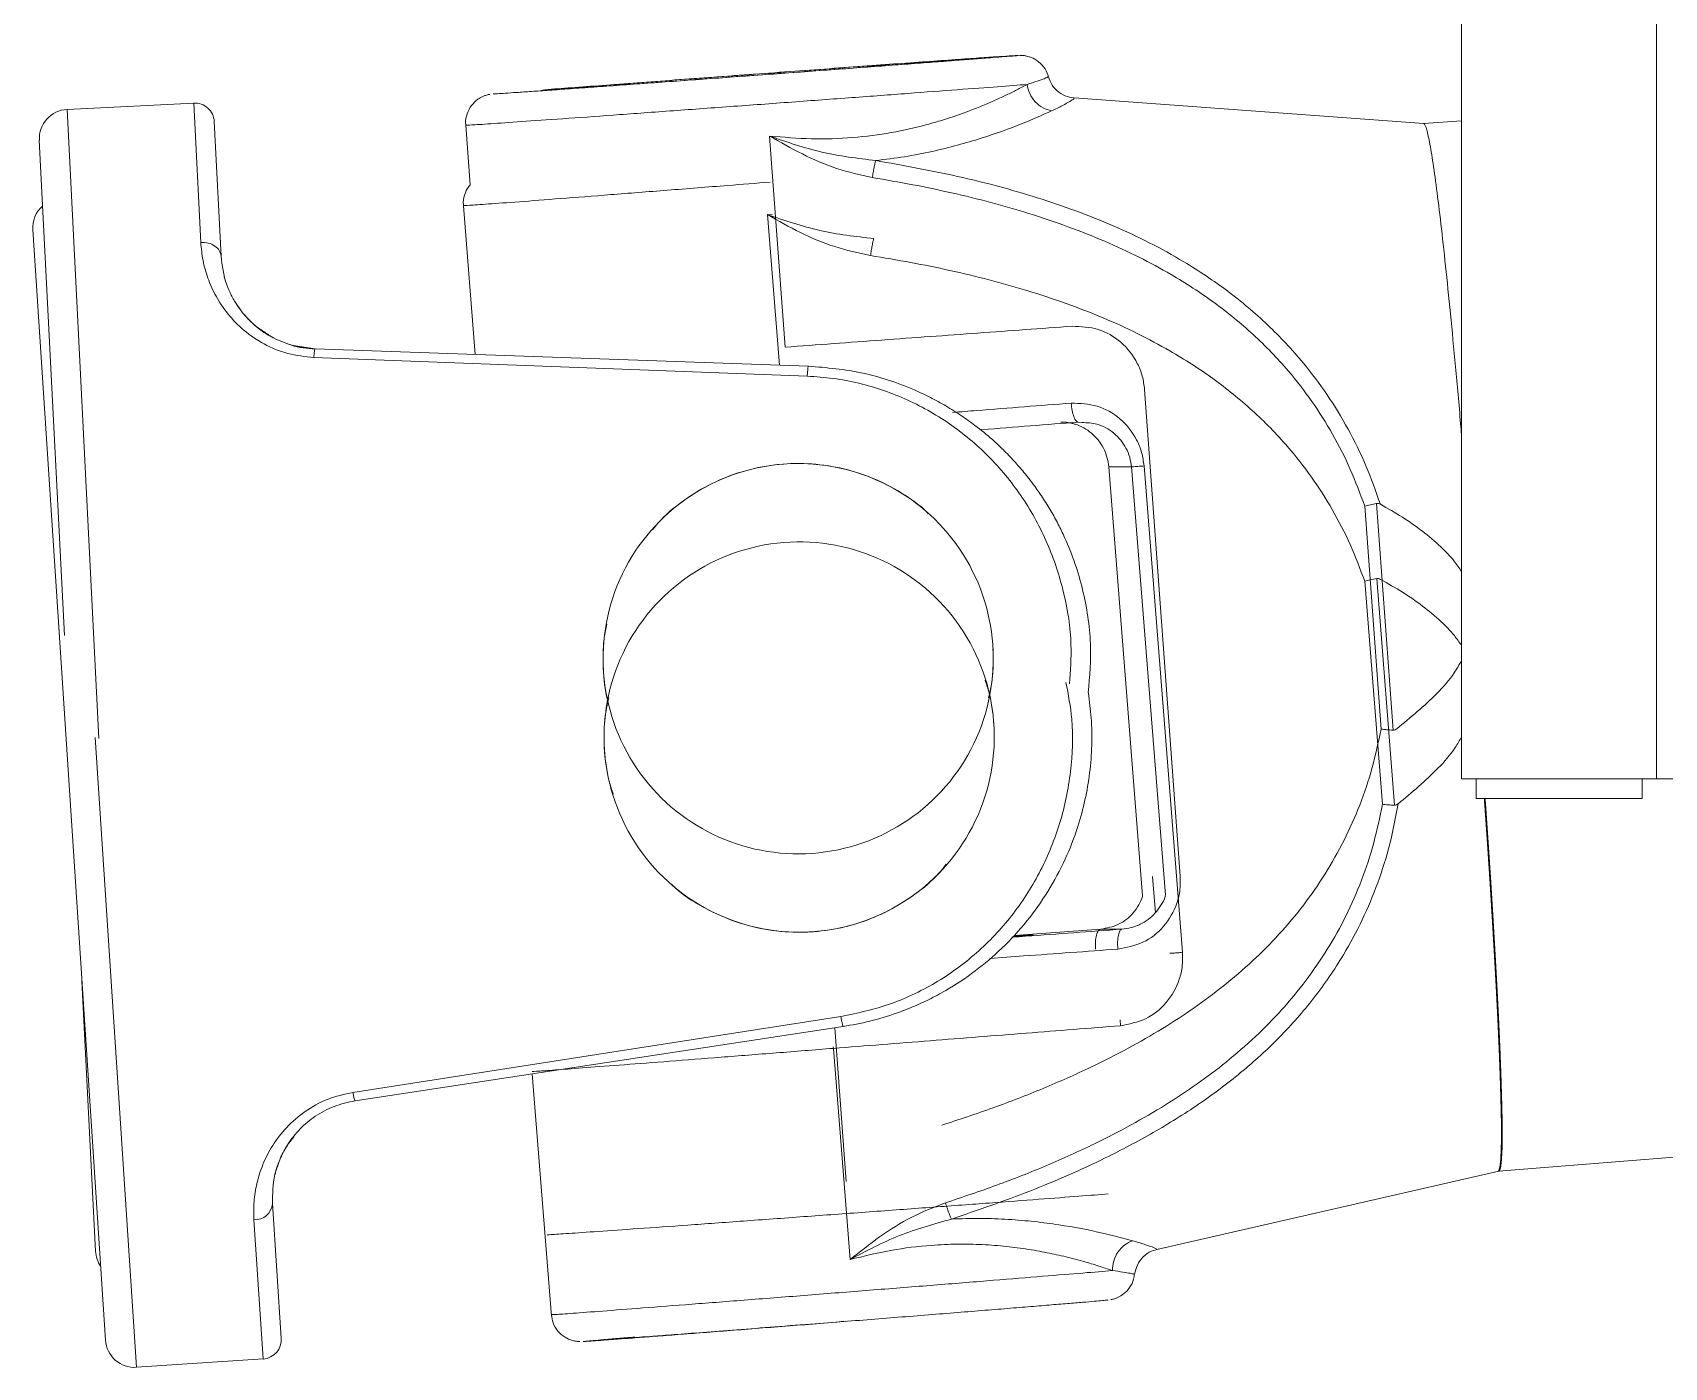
# Model space of a CAD drawing. Header units: millimetres. Extents: x -16985 to -606, y 2122 to 9380.
# Drawn here: x -13560 to -13392.8, y 4699.9 to 4836.7 of the extents above; entities that cross this region are included whole.
import ezdxf

# ---------------------------------------------------------------- set-up
doc = ezdxf.new("R2010")
doc.units = ezdxf.units.MM
doc.linetypes.add('K5LT32768', pattern=[0])
doc.linetypes.add('K5LT_THIN', pattern=[0])

msp = doc.modelspace()

# ---------------------------------------------------------------- linework, layer by layer
at = {"color": 7, "linetype": 'K5LT_THIN', "lineweight": 18}
for p, q in [((-13393.55, 4760.19), (-13393.55, 5557.22)), ((-13413.55, 4868.19), (-13413.55, 4760.19)), ((-13393.55, 4868.19), (-13393.55, 4760.19)), ((-13556.49, 4828.79), (-13543.51, 4829.45)), ((-13543.51, 4829.45), (-13542.79, 4815.17)), ((-13417.42, 4827.35), (-13453.25, 4829.97)), ((-13553.23, 4764.34), (-13556.49, 4828.79)), ((-13541.41, 4827.55), (-13540.71, 4813.75)), ((-13413.55, 4827.63), (-13417.42, 4827.35)), ((-13556.77, 4774.88), (-13559.34, 4825.65)), ((-13515.63, 4827.17), (-13515.19, 4821.07)), ((-13484.49, 4826.07), (-13482.9, 4804.43)), ((-13515.86, 4818.93), (-13514.65, 4803.69)), ((-13552.56, 4702.69), (-13560.02, 4816.45)), ((-13540.38, 4811.65), (-13540.32, 4811.45)), ((-13537.61, 4807.01), (-13538.41, 4807.86)), ((-13533.27, 4804.59), (-13531.07, 4804.26)), ((-13531.07, 4804.26), (-13480.5, 4802.49)), ((-13531.2, 4803.37), (-13480.62, 4801.46)), ((-13446.04, 4800.1), (-13442.38, 4750.23)), ((-13452.85, 4796.75), (-13452.46, 4796.71)), ((-13449.72, 4792.16), (-13447.39, 4792.16)), ((-13449.72, 4792.16), (-13446.24, 4748.21)), ((-13446.1, 4792.26), (-13442.15, 4742.42)), ((-13421.8, 4765.29), (-13423.47, 4788.14)), ((-13422.26, 4788.42), (-13420.56, 4765.19)), ((-13422.25, 4780.72), (-13420.41, 4757.5)), ((-13421.66, 4757.59), (-13423.47, 4780.44)), ((-13549.37, 4699.9), (-13553.6, 4764.45)), ((-13393.55, 4760.19), (-13413.55, 4760.19)), ((-13412.05, 4758.19), (-13412.05, 4760.19)), ((-13395.05, 4758.19), (-13395.05, 4760.19)), ((-13353.55, 4760.19), (-13393.55, 4760.19)), ((-13395.05, 4758.19), (-13412.05, 4758.19)), ((-13450.53, 4744.79), (-13459.41, 4744.13)), ((-13450.53, 4744.79), (-13448.37, 4744.79)), ((-13553.57, 4711.79), (-13554.97, 4739.45)), ((-13477.18, 4735.84), (-13527.19, 4728.07)), ((-13476.94, 4734.82), (-13526.97, 4727.21)), ((-13477.94, 4732.58), (-13476.22, 4710.94)), ((-13508.81, 4729.97), (-13506.85, 4705.12)), ((-13409.75, 4720), (-13379.86, 4722.37)), ((-13444.77, 4711.98), (-13409.74, 4720)), ((-13535.44, 4716.67), (-13534.54, 4702.89)), ((-13537.34, 4715.01), (-13536.4, 4700.75)), ((-13447.1, 4709.43), (-13447.08, 4709.42)), ((-13536.4, 4700.75), (-13549.37, 4699.9))]:
    msp.add_line(p, q, dxfattribs=at)
at = {"color": 8, "linetype": 'K5LT32768', "lineweight": 15, "true_color": 0x808080}
for p, q in [((-13464.01, 4833.96), (-13464.18, 4833.94)), ((-13507.79, 4830.75), (-13507.86, 4830.74)), ((-13484.7, 4818.01), (-13483.48, 4802.6)), ((-13484.17, 4817.98), (-13484.7, 4818.01)), ((-13538.37, 4807.81), (-13538.27, 4807.71)), ((-13443.91, 4748.26), (-13447.39, 4792.16)), ((-13444.93, 4746.47), (-13445.22, 4750.2)), ((-13448.53, 4735.51), (-13448.51, 4734.9)), ((-13477.79, 4734.69), (-13476.64, 4718.95)), ((-13477.95, 4732.72), (-13477.94, 4732.58)), ((-13533.77, 4722.88), (-13533.25, 4723.52)), ((-13535.14, 4719.82), (-13535.17, 4719.66)), ((-13498.57, 4702.94), (-13498.64, 4702.93))]:
    msp.add_line(p, q, dxfattribs=at)
at = {"color": 7, "linetype": 'K5LT_THIN', "const_width": 0.18}
msp.add_lwpolyline([(-13411.18, 4758.19), (-13411.11, 4757.29), (-13410.83, 4753.24), (-13410.57, 4749.32), (-13410.34, 4745.54), (-13410.13, 4741.94), (-13409.94, 4738.53), (-13409.78, 4735.36), (-13409.65, 4732.43), (-13409.55, 4729.77), (-13409.48, 4727.4), (-13409.43, 4725.34), (-13409.42, 4723.6), (-13409.44, 4722.19), (-13409.5, 4721.12), (-13409.58, 4720.41), (-13409.69, 4720.05), (-13409.75, 4720)], dxfattribs=at)
at = {"color": 7, "linetype": 'K5LT_THIN', "lineweight": 18}
for centre, radius, start, end in [((-13458.8, 4831.34), 3, 71.4115, 94.1954), ((-13543.41, 4827.45), 2, 2.9, 92.9185), ((-13556.34, 4825.8), 3, 92.9185, 182.9), ((-13557.02, 4816.65), 3, 131.9658, 183.75), ((-13481.55, 4772.51), 20, 94.1949, 274.1953), ((-13481.55, 4772.51), 20, 274.1949, 94.1953), ((-13481.45, 4764.48), 20, 94.5308, 274.5311), ((-13481.45, 4764.48), 20, 274.5308, 94.5311), ((-13537.24, 4716.82), 1.81, 267.0949, 354.9985), ((-13550.57, 4711.94), 3, 182.9, 214.1018), ((-13549.57, 4702.89), 3, 183.75, 273.7685), ((-13536.53, 4702.74), 2, 273.7685, 3.75)]:
    msp.add_arc(centre, radius, start, end, dxfattribs=at)
for points, knots in [([(-13512.81, 4830.38), (-13512.81, 4830.38), (-13512.81, 4830.38), (-13512.41, 4830.4), (-13511.62, 4830.45), (-13510.45, 4830.53), (-13508.93, 4830.63), (-13507.09, 4830.76), (-13504.94, 4830.91), (-13502.53, 4831.09), (-13499.88, 4831.27), (-13497.03, 4831.48), (-13494.02, 4831.7), (-13490.9, 4831.92), (-13487.71, 4832.16), (-13484.49, 4832.39), (-13481.29, 4832.63), (-13478.16, 4832.86), (-13475.14, 4833.08), (-13472.28, 4833.3), (-13469.6, 4833.5), (-13467.16, 4833.68), (-13464.99, 4833.85), (-13463.11, 4833.99), (-13461.56, 4834.11), (-13460.35, 4834.21), (-13459.52, 4834.27), (-13459.08, 4834.31), (-13459.06, 4834.32), (-13459.06, 4834.32)], [0, 0, 0, 0, 0.017842, 0.056258, 0.094674, 0.13309, 0.171506, 0.209922, 0.248338, 0.286754, 0.32517, 0.363586, 0.402002, 0.440418, 0.478834, 0.51725, 0.555666, 0.594082, 0.632498, 0.670914, 0.709329, 0.747745, 0.786161, 0.824577, 0.862993, 0.901409, 0.939825, 0.978241, 1, 1, 1, 1]), ([(-13455.92, 4832.13), (-13455.92, 4832.18), (-13455.98, 4832.55), (-13456.37, 4833.17), (-13457.04, 4833.84), (-13457.76, 4834.18), (-13458.28, 4834.3), (-13458.57, 4834.33), (-13458.74, 4834.33), (-13458.77, 4834.33), (-13458.79, 4834.33)], [0, 0, 0, 0, 0.037507, 0.264369, 0.491323, 0.694873, 0.81082, 0.865761, 0.930032, 1, 1, 1, 1]), ([(-13507.86, 4830.74), (-13507.73, 4830.75), (-13507.48, 4830.76), (-13506.04, 4830.86), (-13503.88, 4831.01), (-13501.02, 4831.21), (-13497.59, 4831.45), (-13493.71, 4831.73), (-13489.52, 4832.04), (-13485.21, 4832.35), (-13480.91, 4832.67), (-13476.81, 4832.97), (-13473.07, 4833.25), (-13469.81, 4833.5), (-13467.17, 4833.7), (-13465.28, 4833.85), (-13464.17, 4833.94), (-13464.1, 4833.95), (-13464.07, 4833.95)], [0, 0, 0, 0, 0.063415, 0.12683, 0.190245, 0.25366, 0.317074, 0.380489, 0.443904, 0.507319, 0.570734, 0.634149, 0.697564, 0.760979, 0.824394, 0.887808, 0.951223, 1, 1, 1, 1]), ([(-13485.94, 4832.4), (-13486.18, 4832.39), (-13487.85, 4832.27), (-13490.96, 4832.04), (-13495.05, 4831.73), (-13498.8, 4831.45), (-13502.05, 4831.21), (-13504.7, 4831.01), (-13506.59, 4830.86), (-13507.69, 4830.77), (-13507.76, 4830.76), (-13507.79, 4830.75)], [0, 0, 0, 0, 0.021109, 0.147549, 0.27399, 0.40043, 0.526871, 0.653312, 0.779752, 0.906193, 1, 1, 1, 1]), ([(-13464.01, 4833.96), (-13464.13, 4833.95), (-13464.39, 4833.94), (-13465.83, 4833.85), (-13467.99, 4833.7), (-13470.84, 4833.5), (-13474.28, 4833.25), (-13478.16, 4832.97), (-13481.76, 4832.71), (-13484.04, 4832.54), (-13484.88, 4832.48)], [0, 0, 0, 0, 0.131811, 0.263622, 0.395432, 0.527243, 0.659054, 0.790865, 0.922675, 1, 1, 1, 1]), ([(-13458.09, 4831.36), (-13458.35, 4831.22), (-13458.9, 4830.92), (-13459.89, 4830.42), (-13461.03, 4829.89), (-13462.26, 4829.34), (-13463.62, 4828.79), (-13465.11, 4828.23), (-13466.69, 4827.71), (-13468.93, 4827.06), (-13471.95, 4826.37), (-13475.94, 4825.85), (-13480.17, 4825.69), (-13483.05, 4825.95), (-13484.49, 4826.07)], [0, 0, 0, 0, 0.058799, 0.125053, 0.187571, 0.250092, 0.312615, 0.37514, 0.441017, 0.50019, 0.625151, 0.750106, 0.875066, 1, 1, 1, 1]), ([(-13458.09, 4831.36), (-13457.72, 4831.47), (-13456.99, 4831.71), (-13456.04, 4832.05), (-13455.97, 4832.11), (-13455.92, 4832.15)], [0, 0, 0, 0, 0.250205, 0.500398, 1, 1, 1, 1]), ([(-13455.57, 4828.65), (-13455.87, 4828.73), (-13456.49, 4828.9), (-13457.28, 4829.54), (-13457.87, 4830.39), (-13458.02, 4831.04), (-13458.09, 4831.36)], [0, 0, 0, 0, 0.242843, 0.5, 0.757157, 1, 1, 1, 1]), ([(-13453.03, 4829.96), (-13453.34, 4829.99), (-13453.96, 4830.04), (-13454.85, 4830.52), (-13455.55, 4831.24), (-13455.79, 4831.85), (-13455.9, 4832.14)], [0, 0, 0, 0, 0.255536, 0.513602, 0.764559, 1, 1, 1, 1]), ([(-13513.17, 4830.34), (-13513.2, 4830.34), (-13513.25, 4830.33), (-13513.4, 4830.29), (-13513.62, 4830.23), (-13513.96, 4830.1), (-13514.48, 4829.8), (-13515.08, 4829.22), (-13515.52, 4828.37), (-13515.7, 4827.64), (-13515.62, 4827.25), (-13515.61, 4827.17)], [0, 0, 0, 0, 0.036455, 0.082974, 0.128389, 0.197706, 0.328498, 0.524588, 0.736483, 0.94974, 1, 1, 1, 1]), ([(-13455.57, 4828.65), (-13455.17, 4828.84), (-13454.38, 4829.22), (-13453.65, 4829.64), (-13453.23, 4829.91), (-13453.24, 4829.95), (-13453.25, 4829.97)], [0, 0, 0, 0, 0.250044, 0.500051, 0.750059, 1, 1, 1, 1]), ([(-13473.6, 4823.56), (-13472.61, 4823.68), (-13470.61, 4823.92), (-13466.87, 4824.66), (-13462.66, 4825.81), (-13458.43, 4827.36), (-13456.52, 4828.22), (-13455.57, 4828.65)], [0, 0, 0, 0, 0.124553, 0.250229, 0.500156, 0.750091, 1, 1, 1, 1]), ([(-13417.42, 4827.34), (-13417.34, 4827.26), (-13417.19, 4827.1), (-13416.88, 4825.78), (-13416.52, 4823.69), (-13416.12, 4820.79), (-13415.67, 4817.16), (-13415.19, 4812.85), (-13414.69, 4807.93), (-13414.17, 4802.47), (-13413.79, 4798.28), (-13413.58, 4795.85), (-13413.55, 4795.49)], [0, 0, 0, 0, 0.107191, 0.216402, 0.325613, 0.434824, 0.544035, 0.653246, 0.762457, 0.871668, 0.980878, 1, 1, 1, 1]), ([(-13473.95, 4821.82), (-13475.18, 4822.09), (-13477.65, 4822.64), (-13481.17, 4824.17), (-13483.38, 4825.44), (-13484.49, 4826.07)], [0, 0, 0, 0, 0.331111, 0.664091, 1, 1, 1, 1]), ([(-13473.6, 4823.56), (-13475.46, 4823.78), (-13479.17, 4824.23), (-13482.71, 4825.46), (-13484.49, 4826.07)], [0, 0, 0, 0, 0.499973, 1, 1, 1, 1]), ([(-13473.6, 4823.56), (-13473.63, 4823.46), (-13473.68, 4823.26), (-13473.77, 4822.83), (-13473.87, 4822.34), (-13473.92, 4821.99), (-13473.95, 4821.82)], [0, 0, 0, 0, 0.245491, 0.499999, 0.754508, 1, 1, 1, 1]), ([(-13421.87, 4788.34), (-13422.34, 4789.67), (-13423.28, 4792.33), (-13425.13, 4796.07), (-13427.27, 4799.59), (-13429.99, 4803.2), (-13433.36, 4806.8), (-13437.47, 4810.25), (-13442.7, 4813.74), (-13449.18, 4817.01), (-13456.99, 4819.85), (-13465.16, 4822.05), (-13470.79, 4823.05), (-13473.6, 4823.56)], [0, 0, 0, 0, 0.062511, 0.125025, 0.187546, 0.250067, 0.333091, 0.416355, 0.500073, 0.625042, 0.750024, 0.87502, 1, 1, 1, 1]), ([(-13515.19, 4821.03), (-13515.23, 4820.99), (-13515.51, 4820.71), (-13515.76, 4820.03), (-13515.93, 4819.33), (-13515.85, 4818.97), (-13515.84, 4818.93)], [0, 0, 0, 0, 0.086912, 0.515024, 0.945456, 1, 1, 1, 1]), ([(-13473.95, 4821.82), (-13472.57, 4821.58), (-13469.84, 4821.11), (-13465.79, 4820.26), (-13461.82, 4819.29), (-13457.84, 4818.14), (-13453.94, 4816.83), (-13450.15, 4815.33), (-13446.62, 4813.7), (-13442.84, 4811.66), (-13438.87, 4809.09), (-13434.84, 4805.8), (-13431.52, 4802.36), (-13428.85, 4798.92), (-13426.72, 4795.54), (-13424.89, 4791.97), (-13423.94, 4789.41), (-13423.47, 4788.14)], [0, 0, 0, 0, 0.063411, 0.125089, 0.1887, 0.250146, 0.316219, 0.37981, 0.441065, 0.500146, 0.584345, 0.667505, 0.749996, 0.813119, 0.874971, 0.937878, 1, 1, 1, 1]), ([(-13474.14, 4813.82), (-13475.37, 4814.08), (-13477.85, 4814.62), (-13481.37, 4816.13), (-13483.59, 4817.38), (-13484.7, 4818.01)], [0, 0, 0, 0, 0.331111, 0.664091, 1, 1, 1, 1]), ([(-13473.8, 4815.56), (-13475.66, 4815.77), (-13479.37, 4816.2), (-13482.92, 4817.41), (-13484.7, 4818.01)], [0, 0, 0, 0, 0.499973, 1, 1, 1, 1]), ([(-13542.79, 4815.17), (-13542.73, 4814.56), (-13542.62, 4813.36), (-13542.1, 4811.5), (-13541.28, 4809.64), (-13540.06, 4807.8), (-13538.42, 4806.11), (-13536.35, 4804.7), (-13533.91, 4803.66), (-13532.1, 4803.47), (-13531.2, 4803.37)], [0, 0, 0, 0, 0.12901, 0.250093, 0.375157, 0.500232, 0.625226, 0.750204, 0.875144, 1, 1, 1, 1]), ([(-13473.8, 4815.56), (-13473.83, 4815.46), (-13473.88, 4815.27), (-13473.97, 4814.84), (-13474.06, 4814.34), (-13474.11, 4813.99), (-13474.14, 4813.82)], [0, 0, 0, 0, 0.245491, 0.499999, 0.754508, 1, 1, 1, 1]), ([(-13538.41, 4807.85), (-13538.64, 4808.16), (-13539.13, 4808.79), (-13539.69, 4809.79), (-13540.44, 4811.49), (-13540.59, 4812.79), (-13540.71, 4813.75)], [0, 0, 0, 0, 0.157006, 0.322299, 0.496429, 1, 1, 1, 1]), ([(-13474.14, 4813.82), (-13472.76, 4813.59), (-13470.03, 4813.14), (-13465.97, 4812.31), (-13462, 4811.36), (-13458, 4810.24), (-13454.1, 4808.95), (-13450.3, 4807.48), (-13446.76, 4805.86), (-13442.97, 4803.85), (-13438.99, 4801.29), (-13434.94, 4798.03), (-13431.6, 4794.61), (-13428.9, 4791.18), (-13426.76, 4787.82), (-13424.9, 4784.25), (-13423.94, 4781.7), (-13423.47, 4780.44)], [0, 0, 0, 0, 0.063411, 0.125089, 0.1887, 0.250146, 0.316219, 0.37981, 0.441065, 0.500146, 0.584345, 0.667505, 0.749996, 0.813119, 0.874971, 0.937878, 1, 1, 1, 1]), ([(-13537.03, 4806.5), (-13537.02, 4806.49), (-13536.81, 4806.28), (-13536.53, 4806.11), (-13536.27, 4805.94)], [0, 0, 0, 0, 0.052247, 1, 1, 1, 1]), ([(-13535.52, 4805.5), (-13535.8, 4805.65), (-13536.32, 4805.95), (-13536.78, 4806.3), (-13536.97, 4806.45), (-13536.98, 4806.45)], [0, 0, 0, 0, 0.534482, 0.991529, 1, 1, 1, 1]), ([(-13531.07, 4804.26), (-13531.82, 4804.34), (-13532.95, 4804.45), (-13534.34, 4804.92), (-13535.38, 4805.37), (-13535.97, 4805.78), (-13536.27, 4806)], [0, 0, 0, 0, 0.384308, 0.580664, 0.781396, 1, 1, 1, 1]), ([(-13453.46, 4806.58), (-13452.56, 4806.54), (-13450.76, 4806.46), (-13448.36, 4805.06), (-13446.92, 4803.23), (-13446.22, 4801.49), (-13446.1, 4800.56), (-13446.04, 4800.1)], [0, 0, 0, 0, 0.249905, 0.499568, 0.749139, 0.87457, 1, 1, 1, 1]), ([(-13531.05, 4804.23), (-13531.89, 4804.3), (-13532.93, 4804.37), (-13533.81, 4804.75), (-13533.97, 4804.81)], [0, 0, 0, 0, 0.818105, 1, 1, 1, 1]), ([(-13531.2, 4803.37), (-13531.19, 4803.5), (-13531.17, 4803.76), (-13531.14, 4804.04), (-13531.1, 4804.23), (-13531.08, 4804.25), (-13531.07, 4804.26)], [0, 0, 0, 0, 0.249982, 0.499969, 0.749972, 1, 1, 1, 1]), ([(-13480.5, 4802.49), (-13480.51, 4802.48), (-13480.53, 4802.45), (-13480.56, 4802.23), (-13480.59, 4801.91), (-13480.61, 4801.61), (-13480.62, 4801.46)], [0, 0, 0, 0, 0.249992, 0.499974, 0.74998, 1, 1, 1, 1]), ([(-13451.81, 4769.02), (-13451.67, 4770.69), (-13451.45, 4773.3), (-13451.83, 4776.85), (-13452.35, 4779.6), (-13453.15, 4782.31), (-13454.03, 4784.52), (-13454.89, 4786.3), (-13455.65, 4787.68), (-13456.49, 4789.03), (-13457.41, 4790.35), (-13458.38, 4791.59), (-13459.42, 4792.78), (-13460.5, 4793.91), (-13461.83, 4795.15), (-13463.25, 4796.31), (-13464.85, 4797.45), (-13466.37, 4798.41), (-13467.99, 4799.29), (-13469.95, 4800.21), (-13472.25, 4801.08), (-13475.84, 4802.09), (-13478.63, 4802.33), (-13480.5, 4802.49)], [0, 0, 0, 0, 0.100052, 0.156004, 0.212573, 0.267811, 0.325087, 0.355562, 0.387377, 0.420541, 0.452947, 0.485403, 0.51626, 0.550157, 0.581125, 0.628261, 0.662651, 0.701393, 0.738427, 0.775164, 0.83348, 0.88767, 1, 1, 1, 1]), ([(-13465.73, 4797.74), (-13464.89, 4797.81), (-13460.77, 4798.13), (-13456.76, 4798.45), (-13453.56, 4798.7)], [0, 0, 0, 0, 0.203083, 1, 1, 1, 1]), ([(-13453.56, 4798.7), (-13452.66, 4798.66), (-13450.86, 4798.6), (-13448.45, 4797.21), (-13447, 4795.39), (-13446.29, 4793.65), (-13446.16, 4792.72), (-13446.1, 4792.26)], [0, 0, 0, 0, 0.249905, 0.499568, 0.749139, 0.87457, 1, 1, 1, 1]), ([(-13452.85, 4796.75), (-13456.1, 4796.5), (-13459.41, 4796.24), (-13462.82, 4795.97), (-13462.87, 4795.97)], [0, 0, 0, 0, 0.984176, 1, 1, 1, 1]), ([(-13449.72, 4792.16), (-13449.76, 4792.5), (-13449.86, 4793.17), (-13450.24, 4794.11), (-13450.78, 4794.95), (-13451.7, 4795.88), (-13452.65, 4796.4), (-13453.55, 4796.65), (-13454.04, 4796.76), (-13454.43, 4796.75), (-13454.62, 4796.75)], [0, 0, 0, 0, 0.128456, 0.257685, 0.388181, 0.520073, 0.78611, 0.832869, 0.920677, 1, 1, 1, 1]), ([(-13468.22, 4787.37), (-13468.34, 4787.5), (-13469.24, 4788.42), (-13471.29, 4789.75), (-13474.34, 4791.28), (-13477.62, 4792.22), (-13481.01, 4792.6), (-13484.31, 4792.41), (-13487.49, 4791.7), (-13490.47, 4790.52), (-13493.21, 4788.84), (-13495.25, 4787.23), (-13496.21, 4786.05), (-13496.49, 4785.71)], [0, 0, 0, 0, 0.016327, 0.123751, 0.231127, 0.341823, 0.445501, 0.55248, 0.651588, 0.753491, 0.854314, 0.957782, 1, 1, 1, 1]), ([(-13423.47, 4788.14), (-13423.29, 4788.19), (-13422.91, 4788.29), (-13422.48, 4788.38), (-13422.26, 4788.42)], [0, 0, 0, 0, 0.500016, 1, 1, 1, 1]), ([(-13421.87, 4788.34), (-13421.93, 4788.37), (-13422.02, 4788.41), (-13422.16, 4788.43), (-13422.22, 4788.43), (-13422.26, 4788.42)], [0, 0, 0, 0, 0.499842, 0.750371, 1, 1, 1, 1]), ([(-13413.55, 4781.43), (-13413.8, 4781.81), (-13414.42, 4782.73), (-13415.78, 4784.12), (-13417.55, 4785.61), (-13419.63, 4787.05), (-13421.11, 4787.9), (-13421.87, 4788.34)], [0, 0, 0, 0, 0.123093, 0.305508, 0.531013, 0.760148, 1, 1, 1, 1]), ([(-13423.47, 4780.44), (-13423.28, 4780.49), (-13422.91, 4780.58), (-13422.47, 4780.68), (-13422.25, 4780.72)], [0, 0, 0, 0, 0.500016, 1, 1, 1, 1]), ([(-13421.86, 4780.64), (-13421.92, 4780.67), (-13422.01, 4780.71), (-13422.15, 4780.74), (-13422.22, 4780.73), (-13422.25, 4780.72)], [0, 0, 0, 0, 0.499842, 0.750371, 1, 1, 1, 1]), ([(-13413.55, 4773.85), (-13413.79, 4774.2), (-13414.4, 4775.1), (-13415.75, 4776.46), (-13417.53, 4777.94), (-13419.62, 4779.36), (-13421.1, 4780.21), (-13421.86, 4780.64)], [0, 0, 0, 0, 0.116583, 0.300352, 0.527532, 0.758367, 1, 1, 1, 1]), ([(-13501.16, 4776.04), (-13501.26, 4775.59), (-13501.48, 4774.63), (-13501.56, 4773.1), (-13501.54, 4772.03), (-13501.52, 4771.5)], [0, 0, 0, 0, 0.303886, 0.650721, 1, 1, 1, 1]), ([(-13462.03, 4768.49), (-13461.89, 4769.11), (-13461.51, 4770.75), (-13461.55, 4772.46), (-13461.58, 4773.52)], [0, 0, 0, 0, 0.373015, 1, 1, 1, 1]), ([(-13420.18, 4765.33), (-13418.78, 4766.49), (-13416.66, 4768.23), (-13414.47, 4770.66), (-13413.79, 4771.9), (-13413.55, 4772.33)], [0, 0, 0, 0, 0.563174, 0.848706, 1, 1, 1, 1]), ([(-13501.52, 4771.5), (-13501.46, 4770.4), (-13501.4, 4769.27), (-13501.07, 4768.2), (-13501.06, 4768.17)], [0, 0, 0, 0, 0.971463, 1, 1, 1, 1]), ([(-13476.94, 4734.82), (-13476.03, 4734.98), (-13474.17, 4735.32), (-13471.81, 4736.04), (-13469.79, 4736.82), (-13468.1, 4737.59), (-13465.91, 4738.76), (-13463.37, 4740.45), (-13460.57, 4742.83), (-13458.06, 4745.56), (-13455.89, 4748.63), (-13454.14, 4751.88), (-13452.57, 4755.91), (-13451.51, 4760.78), (-13451.34, 4765.43), (-13451.69, 4768.14), (-13451.8, 4768.98)], [0, 0, 0, 0, 0.058265, 0.118347, 0.155891, 0.19536, 0.236771, 0.314379, 0.391361, 0.473457, 0.553188, 0.633165, 0.710092, 0.828513, 0.94649, 1, 1, 1, 1]), ([(-13461.49, 4765.79), (-13461.59, 4766.86), (-13461.73, 4768.42), (-13462.24, 4769.88), (-13462.39, 4770.32)], [0, 0, 0, 0, 0.693423, 1, 1, 1, 1]), ([(-13500.97, 4768.5), (-13501.12, 4767.79), (-13501.39, 4766.56), (-13501.47, 4764.76), (-13501.43, 4763.7), (-13501.41, 4763.17)], [0, 0, 0, 0, 0.407786, 0.702853, 1, 1, 1, 1]), ([(-13421.8, 4765.29), (-13422.08, 4763.97), (-13422.64, 4761.3), (-13423.93, 4757.5), (-13425.55, 4753.86), (-13427.47, 4750.45), (-13429.71, 4747.23), (-13432.2, 4744.26), (-13434.96, 4741.49), (-13437.88, 4738.99), (-13440.97, 4736.68), (-13444.23, 4734.56), (-13447.76, 4732.53), (-13451.83, 4730.47), (-13456.44, 4728.43), (-13461.55, 4726.44), (-13465.07, 4725.28), (-13466.84, 4724.7)], [0, 0, 0, 0, 0.062119, 0.125026, 0.186875, 0.249997, 0.311606, 0.37494, 0.436373, 0.49989, 0.558968, 0.620221, 0.683811, 0.749883, 0.832277, 0.915849, 1, 1, 1, 1]), ([(-13420.56, 4765.19), (-13420.78, 4765.2), (-13421.22, 4765.22), (-13421.61, 4765.27), (-13421.8, 4765.29)], [0, 0, 0, 0, 0.499968, 1, 1, 1, 1]), ([(-13420.56, 4765.19), (-13420.52, 4765.19), (-13420.45, 4765.19), (-13420.32, 4765.23), (-13420.24, 4765.29), (-13420.18, 4765.33)], [0, 0, 0, 0, 0.243201, 0.500148, 1, 1, 1, 1]), ([(-13420.04, 4757.64), (-13418.64, 4758.81), (-13416.54, 4760.57), (-13414.41, 4762.96), (-13413.76, 4764.14), (-13413.55, 4764.51)], [0, 0, 0, 0, 0.574992, 0.866517, 1, 1, 1, 1]), ([(-13501.41, 4763.17), (-13501.31, 4762.08), (-13501.16, 4760.52), (-13500.66, 4759.06), (-13500.5, 4758.62)], [0, 0, 0, 0, 0.702393, 1, 1, 1, 1]), ([(-13421.66, 4757.59), (-13421.93, 4756.27), (-13422.48, 4753.6), (-13423.75, 4749.8), (-13425.34, 4746.14), (-13427.25, 4742.72), (-13429.47, 4739.49), (-13431.94, 4736.51), (-13434.68, 4733.72), (-13437.58, 4731.2), (-13440.66, 4728.88), (-13443.91, 4726.74), (-13447.43, 4724.69), (-13451.48, 4722.6), (-13456.08, 4720.53), (-13461.18, 4718.52), (-13464.69, 4717.34), (-13466.46, 4716.75)], [0, 0, 0, 0, 0.062119, 0.125026, 0.186875, 0.249997, 0.311606, 0.37494, 0.436373, 0.49989, 0.558968, 0.620221, 0.683811, 0.749883, 0.832277, 0.915849, 1, 1, 1, 1]), ([(-13465.85, 4715.08), (-13463.14, 4716.01), (-13457.73, 4717.85), (-13450.84, 4720.88), (-13445.11, 4723.9), (-13440.46, 4726.8), (-13436.12, 4730.04), (-13432.15, 4733.65), (-13428.61, 4737.68), (-13425.82, 4741.74), (-13423.68, 4745.72), (-13422.09, 4749.52), (-13420.83, 4753.49), (-13420.3, 4756.26), (-13420.04, 4757.64)], [0, 0, 0, 0, 0.124949, 0.249897, 0.333583, 0.417015, 0.499855, 0.583537, 0.666849, 0.749875, 0.81262, 0.874964, 0.937662, 1, 1, 1, 1]), ([(-13420.41, 4757.5), (-13420.64, 4757.51), (-13421.08, 4757.53), (-13421.47, 4757.57), (-13421.66, 4757.59)], [0, 0, 0, 0, 0.499968, 1, 1, 1, 1]), ([(-13420.41, 4757.5), (-13420.38, 4757.5), (-13420.31, 4757.5), (-13420.18, 4757.55), (-13420.1, 4757.6), (-13420.04, 4757.64)], [0, 0, 0, 0, 0.243201, 0.500148, 1, 1, 1, 1]), ([(-13494.51, 4749.38), (-13494.39, 4749.26), (-13493.49, 4748.37), (-13491.43, 4747.07), (-13488.36, 4745.6), (-13485.05, 4744.71), (-13481.67, 4744.39), (-13478.37, 4744.62), (-13475.21, 4745.39), (-13472.24, 4746.62), (-13469.54, 4748.33), (-13467.55, 4749.95), (-13466.63, 4751.11), (-13466.38, 4751.44)], [0, 0, 0, 0, 0.015713, 0.122239, 0.231839, 0.341406, 0.447266, 0.553117, 0.654117, 0.755138, 0.857789, 0.960458, 1, 1, 1, 1]), ([(-13442.38, 4750.23), (-13442.38, 4749.76), (-13442.36, 4748.82), (-13442.8, 4747), (-13443.96, 4744.98), (-13446.13, 4743.25), (-13447.9, 4742.91), (-13448.79, 4742.75)], [0, 0, 0, 0, 0.125422, 0.250817, 0.500657, 0.750314, 1, 1, 1, 1]), ([(-13450.53, 4744.79), (-13449.91, 4744.91), (-13448.67, 4745.14), (-13447.37, 4746.17), (-13446.64, 4747.24), (-13446.32, 4747.85), (-13446.24, 4748.19), (-13446.24, 4748.21)], [0, 0, 0, 0, 0.333277, 0.664142, 0.835477, 0.990463, 1, 1, 1, 1]), ([(-13443.91, 4748.26), (-13443.92, 4748.22), (-13444, 4747.85), (-13444.35, 4747.23), (-13445.12, 4746.16), (-13446.02, 4745.5), (-13446.9, 4745.11), (-13447.52, 4744.89), (-13448.05, 4744.83), (-13448.37, 4744.79)], [0, 0, 0, 0, 0.017417, 0.178192, 0.340686, 0.668451, 0.726165, 0.834234, 1, 1, 1, 1]), ([(-13459.64, 4743.97), (-13459.17, 4744), (-13455.35, 4744.28), (-13451.64, 4744.55), (-13448.37, 4744.79)], [0, 0, 0, 0, 0.121851, 1, 1, 1, 1]), ([(-13459.59, 4744.02), (-13459.32, 4744.04), (-13458.39, 4744.11), (-13457.62, 4744.18), (-13457.53, 4744.19), (-13457.49, 4744.19)], [0, 0, 0, 0, 0.186123, 0.646157, 1, 1, 1, 1]), ([(-13457.43, 4744.2), (-13457.57, 4744.19), (-13457.87, 4744.18), (-13458.66, 4744.13), (-13459.38, 4744.08), (-13459.38, 4744.08)], [0, 0, 0, 0, 0.499131, 0.998261, 1, 1, 1, 1]), ([(-13448.79, 4742.75), (-13451.99, 4742.51), (-13456.3, 4742.2), (-13460.75, 4741.88), (-13461.9, 4741.79)], [0, 0, 0, 0, 0.74051, 1, 1, 1, 1]), ([(-13442.15, 4742.42), (-13442.14, 4741.95), (-13442.12, 4741.01), (-13442.55, 4739.19), (-13443.7, 4737.16), (-13445.86, 4735.41), (-13447.63, 4735.07), (-13448.51, 4734.9)], [0, 0, 0, 0, 0.125422, 0.250817, 0.500657, 0.750314, 1, 1, 1, 1]), ([(-13477.18, 4735.84), (-13477.15, 4735.69), (-13477.09, 4735.39), (-13477.02, 4735.07), (-13476.97, 4734.86), (-13476.95, 4734.83), (-13476.94, 4734.82)], [0, 0, 0, 0, 0.249992, 0.499974, 0.74998, 1, 1, 1, 1]), ([(-13527.19, 4728.07), (-13528.08, 4727.87), (-13529.85, 4727.47), (-13532.16, 4726.16), (-13534.05, 4724.52), (-13535.48, 4722.65), (-13536.48, 4720.69), (-13537.08, 4718.75), (-13537.38, 4716.83), (-13537.35, 4715.63), (-13537.34, 4715.01)], [0, 0, 0, 0, 0.124858, 0.249772, 0.374711, 0.4997, 0.62476, 0.749826, 0.87112, 1, 1, 1, 1]), ([(-13535.44, 4716.67), (-13535.43, 4717.65), (-13535.42, 4719.11), (-13534.71, 4721.24), (-13533.88, 4722.82), (-13532.69, 4724.33), (-13531.1, 4725.66), (-13529.18, 4726.72), (-13527.7, 4727.04), (-13526.97, 4727.21)], [0, 0, 0, 0, 0.259235, 0.387397, 0.511422, 0.637143, 0.758005, 0.880372, 1, 1, 1, 1]), ([(-13526.97, 4727.21), (-13526.98, 4727.22), (-13527, 4727.24), (-13527.05, 4727.42), (-13527.12, 4727.69), (-13527.17, 4727.95), (-13527.19, 4728.07)], [0, 0, 0, 0, 0.249985, 0.499971, 0.749972, 1, 1, 1, 1]), ([(-13533.79, 4722.85), (-13534.09, 4722.36), (-13534.68, 4721.37), (-13534.99, 4720.34), (-13535.14, 4719.82)], [0, 0, 0, 0, 0.500547, 1, 1, 1, 1]), ([(-13533.77, 4722.88), (-13533.75, 4722.91), (-13533.61, 4723.13), (-13533.43, 4723.35), (-13533.27, 4723.53)], [0, 0, 0, 0, 0.163203, 1, 1, 1, 1]), ([(-13466.46, 4716.75), (-13467.62, 4716.3), (-13469.98, 4715.38), (-13473.23, 4713.33), (-13475.23, 4711.73), (-13476.22, 4710.94)], [0, 0, 0, 0, 0.326564, 0.666395, 1, 1, 1, 1]), ([(-13466.46, 4716.75), (-13466.4, 4716.58), (-13466.29, 4716.24), (-13466.13, 4715.77), (-13465.97, 4715.36), (-13465.89, 4715.17), (-13465.85, 4715.08)], [0, 0, 0, 0, 0.245492, 0.5, 0.754509, 1, 1, 1, 1]), ([(-13476.22, 4710.94), (-13474.57, 4711.82), (-13471.25, 4713.57), (-13467.65, 4714.58), (-13465.85, 4715.08)], [0, 0, 0, 0, 0.500106, 1, 1, 1, 1]), ([(-13447.26, 4712.87), (-13448.27, 4713.14), (-13450.28, 4713.68), (-13453.97, 4714.4), (-13457.29, 4714.84), (-13459.99, 4715.07), (-13462.83, 4715.18), (-13464.85, 4715.12), (-13465.85, 4715.08)], [0, 0, 0, 0, 0.24983, 0.499689, 0.625032, 0.74985, 0.875479, 1, 1, 1, 1]), ([(-13449.34, 4709.81), (-13449.52, 4709.87), (-13449.89, 4710), (-13450.56, 4710.22), (-13451.28, 4710.45), (-13452.03, 4710.67), (-13452.86, 4710.9), (-13453.78, 4711.14), (-13454.8, 4711.38), (-13455.79, 4711.59), (-13456.83, 4711.79), (-13457.93, 4711.98), (-13459.06, 4712.14), (-13460.61, 4712.33), (-13462.63, 4712.49), (-13465.22, 4712.54), (-13468.34, 4712.4), (-13472.04, 4711.97), (-13474.83, 4711.28), (-13476.22, 4710.94)], [0, 0, 0, 0, 0.038942, 0.080981, 0.12612, 0.16636, 0.201634, 0.251994, 0.297157, 0.337135, 0.377548, 0.422231, 0.463947, 0.502704, 0.587504, 0.669757, 0.751753, 0.875841, 1, 1, 1, 1]), ([(-13447.26, 4712.87), (-13447.54, 4712.74), (-13448.13, 4712.49), (-13448.81, 4711.73), (-13449.27, 4710.81), (-13449.31, 4710.14), (-13449.34, 4709.81)], [0, 0, 0, 0, 0.242843, 0.5, 0.757157, 1, 1, 1, 1]), ([(-13447.06, 4709.43), (-13446.99, 4709.75), (-13446.84, 4710.41), (-13446.21, 4711.25), (-13445.43, 4711.82), (-13444.85, 4711.94), (-13444.6, 4711.99)], [0, 0, 0, 0, 0.253107, 0.522805, 0.795838, 1, 1, 1, 1]), ([(-13449.51, 4706.83), (-13449.48, 4706.84), (-13449.41, 4706.85), (-13449.23, 4706.89), (-13449.01, 4706.96), (-13448.65, 4707.11), (-13448.11, 4707.44), (-13447.54, 4708.05), (-13447.15, 4708.77), (-13447.11, 4709.27), (-13447.1, 4709.43)], [0, 0, 0, 0, 0.062513, 0.116484, 0.170598, 0.254053, 0.410751, 0.635426, 0.875503, 1, 1, 1, 1]), ([(-13447.08, 4709.42), (-13447.13, 4709.44), (-13447.21, 4709.48), (-13448.2, 4709.65), (-13448.96, 4709.76), (-13449.34, 4709.81)], [0, 0, 0, 0, 0.4996, 0.749775, 1, 1, 1, 1]), ([(-13506.84, 4705.29), (-13506.8, 4705.01), (-13506.72, 4704.4), (-13506.22, 4703.58), (-13505.51, 4702.96), (-13504.82, 4702.66), (-13504.33, 4702.56), (-13504.06, 4702.53), (-13503.97, 4702.53), (-13503.93, 4702.53)], [0, 0, 0, 0, 0.184733, 0.396299, 0.607983, 0.789598, 0.883054, 0.937775, 1, 1, 1, 1]), ([(-13449.81, 4706.8), (-13449.83, 4706.79), (-13449.86, 4706.79), (-13449.87, 4706.78), (-13450.32, 4706.74), (-13451.14, 4706.67), (-13452.35, 4706.56), (-13453.9, 4706.43), (-13455.78, 4706.28), (-13457.95, 4706.1), (-13460.39, 4705.9), (-13463.06, 4705.68), (-13465.93, 4705.45), (-13468.95, 4705.21), (-13472.08, 4704.96), (-13475.27, 4704.71), (-13478.49, 4704.45), (-13481.68, 4704.2), (-13484.8, 4703.96), (-13487.8, 4703.72), (-13490.65, 4703.5), (-13493.3, 4703.3), (-13495.71, 4703.11), (-13497.86, 4702.95), (-13499.7, 4702.81), (-13501.22, 4702.7), (-13502.39, 4702.61), (-13503.18, 4702.56), (-13503.58, 4702.53), (-13503.57, 4702.54), (-13503.59, 4702.54), (-13503.63, 4702.54), (-13503.31, 4702.57), (-13502.62, 4702.63), (-13501.53, 4702.73), (-13500.11, 4702.85), (-13498.89, 4702.95), (-13498.28, 4703)], [0, 0, 0, 0, 0.01558, 0.03125, 0.0625, 0.09375, 0.125, 0.15625, 0.1875, 0.21875, 0.25, 0.28125, 0.3125, 0.34375, 0.375, 0.40625, 0.4375, 0.46875, 0.5, 0.53125, 0.5625, 0.59375, 0.625, 0.65625, 0.6875, 0.71875, 0.75, 0.78125, 0.8125, 0.824999, 0.837249, 0.84375, 0.875, 0.90625, 0.9375, 0.96875, 1, 1, 1, 1]), ([(-13498.64, 4702.93), (-13498.51, 4702.93), (-13498.25, 4702.95), (-13496.81, 4703.05), (-13494.66, 4703.21), (-13491.8, 4703.43), (-13488.37, 4703.69), (-13484.48, 4704), (-13480.54, 4704.31), (-13477.9, 4704.51), (-13476.71, 4704.61)], [0, 0, 0, 0, 0.127664, 0.255328, 0.382992, 0.510656, 0.63832, 0.765984, 0.893649, 1, 1, 1, 1])]:
    msp.add_open_spline(points, degree=3, knots=knots, dxfattribs=at)
for points in [[(-13459.02, 4834.33), (-13459.13, 4834.32), (-13459.34, 4834.31), (-13460.47, 4834.24), (-13462.15, 4834.13), (-13464.41, 4833.97), (-13467.18, 4833.77), (-13470.39, 4833.55), (-13473.97, 4833.29), (-13477.83, 4833.01), (-13481.89, 4832.71), (-13486.05, 4832.41), (-13490.2, 4832.1), (-13494.24, 4831.81), (-13498.1, 4831.52), (-13501.65, 4831.25), (-13504.87, 4831.01), (-13506.63, 4830.88), (-13507.51, 4830.81)], [(-13540.71, 4813.75), (-13540.75, 4813.95), (-13540.83, 4814.35), (-13541.32, 4814.82), (-13542, 4815.14), (-13542.52, 4815.16), (-13542.79, 4815.17)], [(-13482.9, 4804.43), (-13479.59, 4804.67), (-13472.97, 4805.16), (-13463.08, 4805.88), (-13456.67, 4806.34), (-13453.46, 4806.58)], [(-13453.56, 4798.7), (-13453.54, 4798.44), (-13453.48, 4797.92), (-13453.3, 4797.27), (-13453.07, 4796.82), (-13452.92, 4796.78), (-13452.85, 4796.75)], [(-13447.39, 4792.16), (-13447.36, 4792.16), (-13447.32, 4792.17), (-13447.03, 4792.19), (-13446.63, 4792.22), (-13446.28, 4792.25), (-13446.1, 4792.26)], [(-13451.07, 4742.75), (-13451.08, 4743.01), (-13451.1, 4743.53), (-13450.99, 4744.2), (-13450.8, 4744.68), (-13450.62, 4744.75), (-13450.53, 4744.79)], [(-13448.37, 4744.79), (-13448.45, 4744.75), (-13448.59, 4744.68), (-13448.74, 4744.2), (-13448.82, 4743.53), (-13448.8, 4743.01), (-13448.79, 4742.75)], [(-13442.15, 4742.42), (-13442.33, 4742.4), (-13442.68, 4742.37), (-13443.09, 4742.34), (-13443.37, 4742.32), (-13443.42, 4742.32), (-13443.44, 4742.32)], [(-13448.51, 4734.9), (-13451.72, 4734.65), (-13458.13, 4734.14), (-13468.01, 4733.36), (-13474.63, 4732.84), (-13477.94, 4732.58)]]:
    msp.add_open_spline(points, degree=3, dxfattribs=at)
at = {"color": 8, "linetype": 'K5LT32768', "lineweight": 15, "true_color": 0x808080}
for points, knots in [([(-13515.62, 4827.17), (-13515.5, 4827.17), (-13515.27, 4827.18), (-13513.25, 4827.31), (-13510.09, 4827.53), (-13505.81, 4827.83), (-13500.63, 4828.2), (-13494.79, 4828.63), (-13488.55, 4829.08), (-13482.17, 4829.55), (-13475.96, 4830.01), (-13470.18, 4830.44), (-13465.11, 4830.82), (-13460.88, 4831.14), (-13459.02, 4831.28), (-13458.09, 4831.36)], [0, 0, 0, 0, 0.074793, 0.151894, 0.228994, 0.306095, 0.383195, 0.460296, 0.537397, 0.614497, 0.691598, 0.768698, 0.845799, 0.922899, 1, 1, 1, 1]), ([(-13515.84, 4818.93), (-13515.72, 4818.94), (-13515.49, 4818.95), (-13513.47, 4819.09), (-13510.31, 4819.32), (-13506.03, 4819.65), (-13500.86, 4820.05), (-13495.02, 4820.51), (-13489.43, 4820.95), (-13485.88, 4821.23), (-13484.43, 4821.34)], [0, 0, 0, 0, 0.126762, 0.257412, 0.388063, 0.518713, 0.649363, 0.780013, 0.910663, 1, 1, 1, 1]), ([(-13535.36, 4805.4), (-13535.38, 4805.41), (-13536.05, 4805.72), (-13537.11, 4806.51), (-13538.4, 4807.74), (-13538.98, 4808.64), (-13539.26, 4809.07)], [0, 0, 0, 0, 0.012164, 0.353018, 0.694068, 1, 1, 1, 1]), ([(-13536.27, 4806), (-13536.52, 4806.15), (-13537.08, 4806.49), (-13537.76, 4807.13), (-13538.19, 4807.61), (-13538.41, 4807.85)], [0, 0, 0, 0, 0.288239, 0.637835, 1, 1, 1, 1]), ([(-13537.46, 4806.87), (-13537.46, 4806.87), (-13537.2, 4806.6), (-13536.87, 4806.36), (-13536.54, 4806.13)], [0, 0, 0, 0, 0.008976, 1, 1, 1, 1]), ([(-13480.62, 4801.46), (-13479.73, 4801.4), (-13477.94, 4801.28), (-13475.32, 4800.77), (-13472.76, 4800.03), (-13469.49, 4798.72), (-13465.69, 4796.53), (-13461.72, 4793.13), (-13458.42, 4789.05), (-13455.87, 4784.39), (-13454.2, 4779.3), (-13453.42, 4774.39), (-13453.65, 4771.26), (-13453.74, 4769.92)], [0, 0, 0, 0, 0.05671, 0.114401, 0.1712, 0.228843, 0.343133, 0.457432, 0.571751, 0.686071, 0.80038, 0.914686, 1, 1, 1, 1]), ([(-13452.46, 4796.71), (-13451.94, 4796.69), (-13450.77, 4796.64), (-13449.41, 4795.87), (-13448.47, 4794.94), (-13447.92, 4794.09), (-13447.53, 4793.17), (-13447.43, 4792.49), (-13447.39, 4792.16)], [0, 0, 0, 0, 0.213842, 0.479899, 0.617679, 0.742301, 0.873449, 1, 1, 1, 1]), ([(-13454.1, 4770.08), (-13453.86, 4768.83), (-13453.29, 4765.81), (-13453.5, 4760.91), (-13454.57, 4755.66), (-13456.56, 4750.74), (-13459.37, 4746.31), (-13462.92, 4742.47), (-13466.43, 4739.84), (-13469.53, 4738.17), (-13472.79, 4736.77), (-13475.42, 4736.21), (-13477.18, 4735.84)], [0, 0, 0, 0, 0.081437, 0.196223, 0.311006, 0.4258, 0.540614, 0.655427, 0.770274, 0.82815, 0.88526, 1, 1, 1, 1]), ([(-13508.75, 4730.22), (-13508.78, 4730.21), (-13508.95, 4730.19), (-13508.17, 4730.24), (-13506.36, 4730.37), (-13503.38, 4730.6), (-13499.5, 4730.89), (-13494.81, 4731.25), (-13489.52, 4731.67), (-13483.82, 4732.11), (-13479.9, 4732.42), (-13477.94, 4732.58)], [0, 0, 0, 0, 0.020452, 0.142896, 0.265339, 0.387783, 0.510226, 0.63267, 0.755113, 0.877557, 1, 1, 1, 1]), ([(-13535.17, 4719.72), (-13535.16, 4719.74), (-13535.1, 4720.06), (-13534.97, 4720.38), (-13534.85, 4720.67)], [0, 0, 0, 0, 0.077154, 1, 1, 1, 1]), ([(-13449.76, 4717.66), (-13450.69, 4717.59), (-13452.55, 4717.44), (-13456.78, 4717.12), (-13461.85, 4716.74), (-13467.63, 4716.31), (-13473.84, 4715.85), (-13480.22, 4715.39), (-13486.46, 4714.93), (-13492.3, 4714.51), (-13497.48, 4714.14), (-13501.76, 4713.84), (-13504.92, 4713.62), (-13506.94, 4713.49), (-13507.17, 4713.48), (-13507.29, 4713.47)], [0, 0, 0, 0, 0.077098, 0.154196, 0.231293, 0.308391, 0.385489, 0.462587, 0.539685, 0.616783, 0.69388, 0.770978, 0.848076, 0.925174, 1, 1, 1, 1]), ([(-13444.78, 4711.99), (-13444.78, 4712), (-13444.77, 4712.03), (-13445.22, 4712.21), (-13446, 4712.49), (-13446.84, 4712.75), (-13447.26, 4712.87)], [0, 0, 0, 0, 0.226278, 0.484167, 0.742039, 1, 1, 1, 1]), ([(-13449.34, 4709.81), (-13450.27, 4709.73), (-13452.13, 4709.58), (-13456.36, 4709.23), (-13461.42, 4708.82), (-13467.2, 4708.35), (-13473.41, 4707.86), (-13479.78, 4707.35), (-13486.03, 4706.86), (-13491.86, 4706.41), (-13497.03, 4706.01), (-13501.31, 4705.68), (-13504.48, 4705.44), (-13506.49, 4705.3), (-13506.73, 4705.29), (-13506.84, 4705.29)], [0, 0, 0, 0, 0.0771, 0.154199, 0.231299, 0.308398, 0.385498, 0.462597, 0.539697, 0.616796, 0.693896, 0.770996, 0.848095, 0.925195, 1, 1, 1, 1])]:
    msp.add_open_spline(points, degree=3, knots=knots, dxfattribs=at)

doc.saveas('drawing.dxf')
